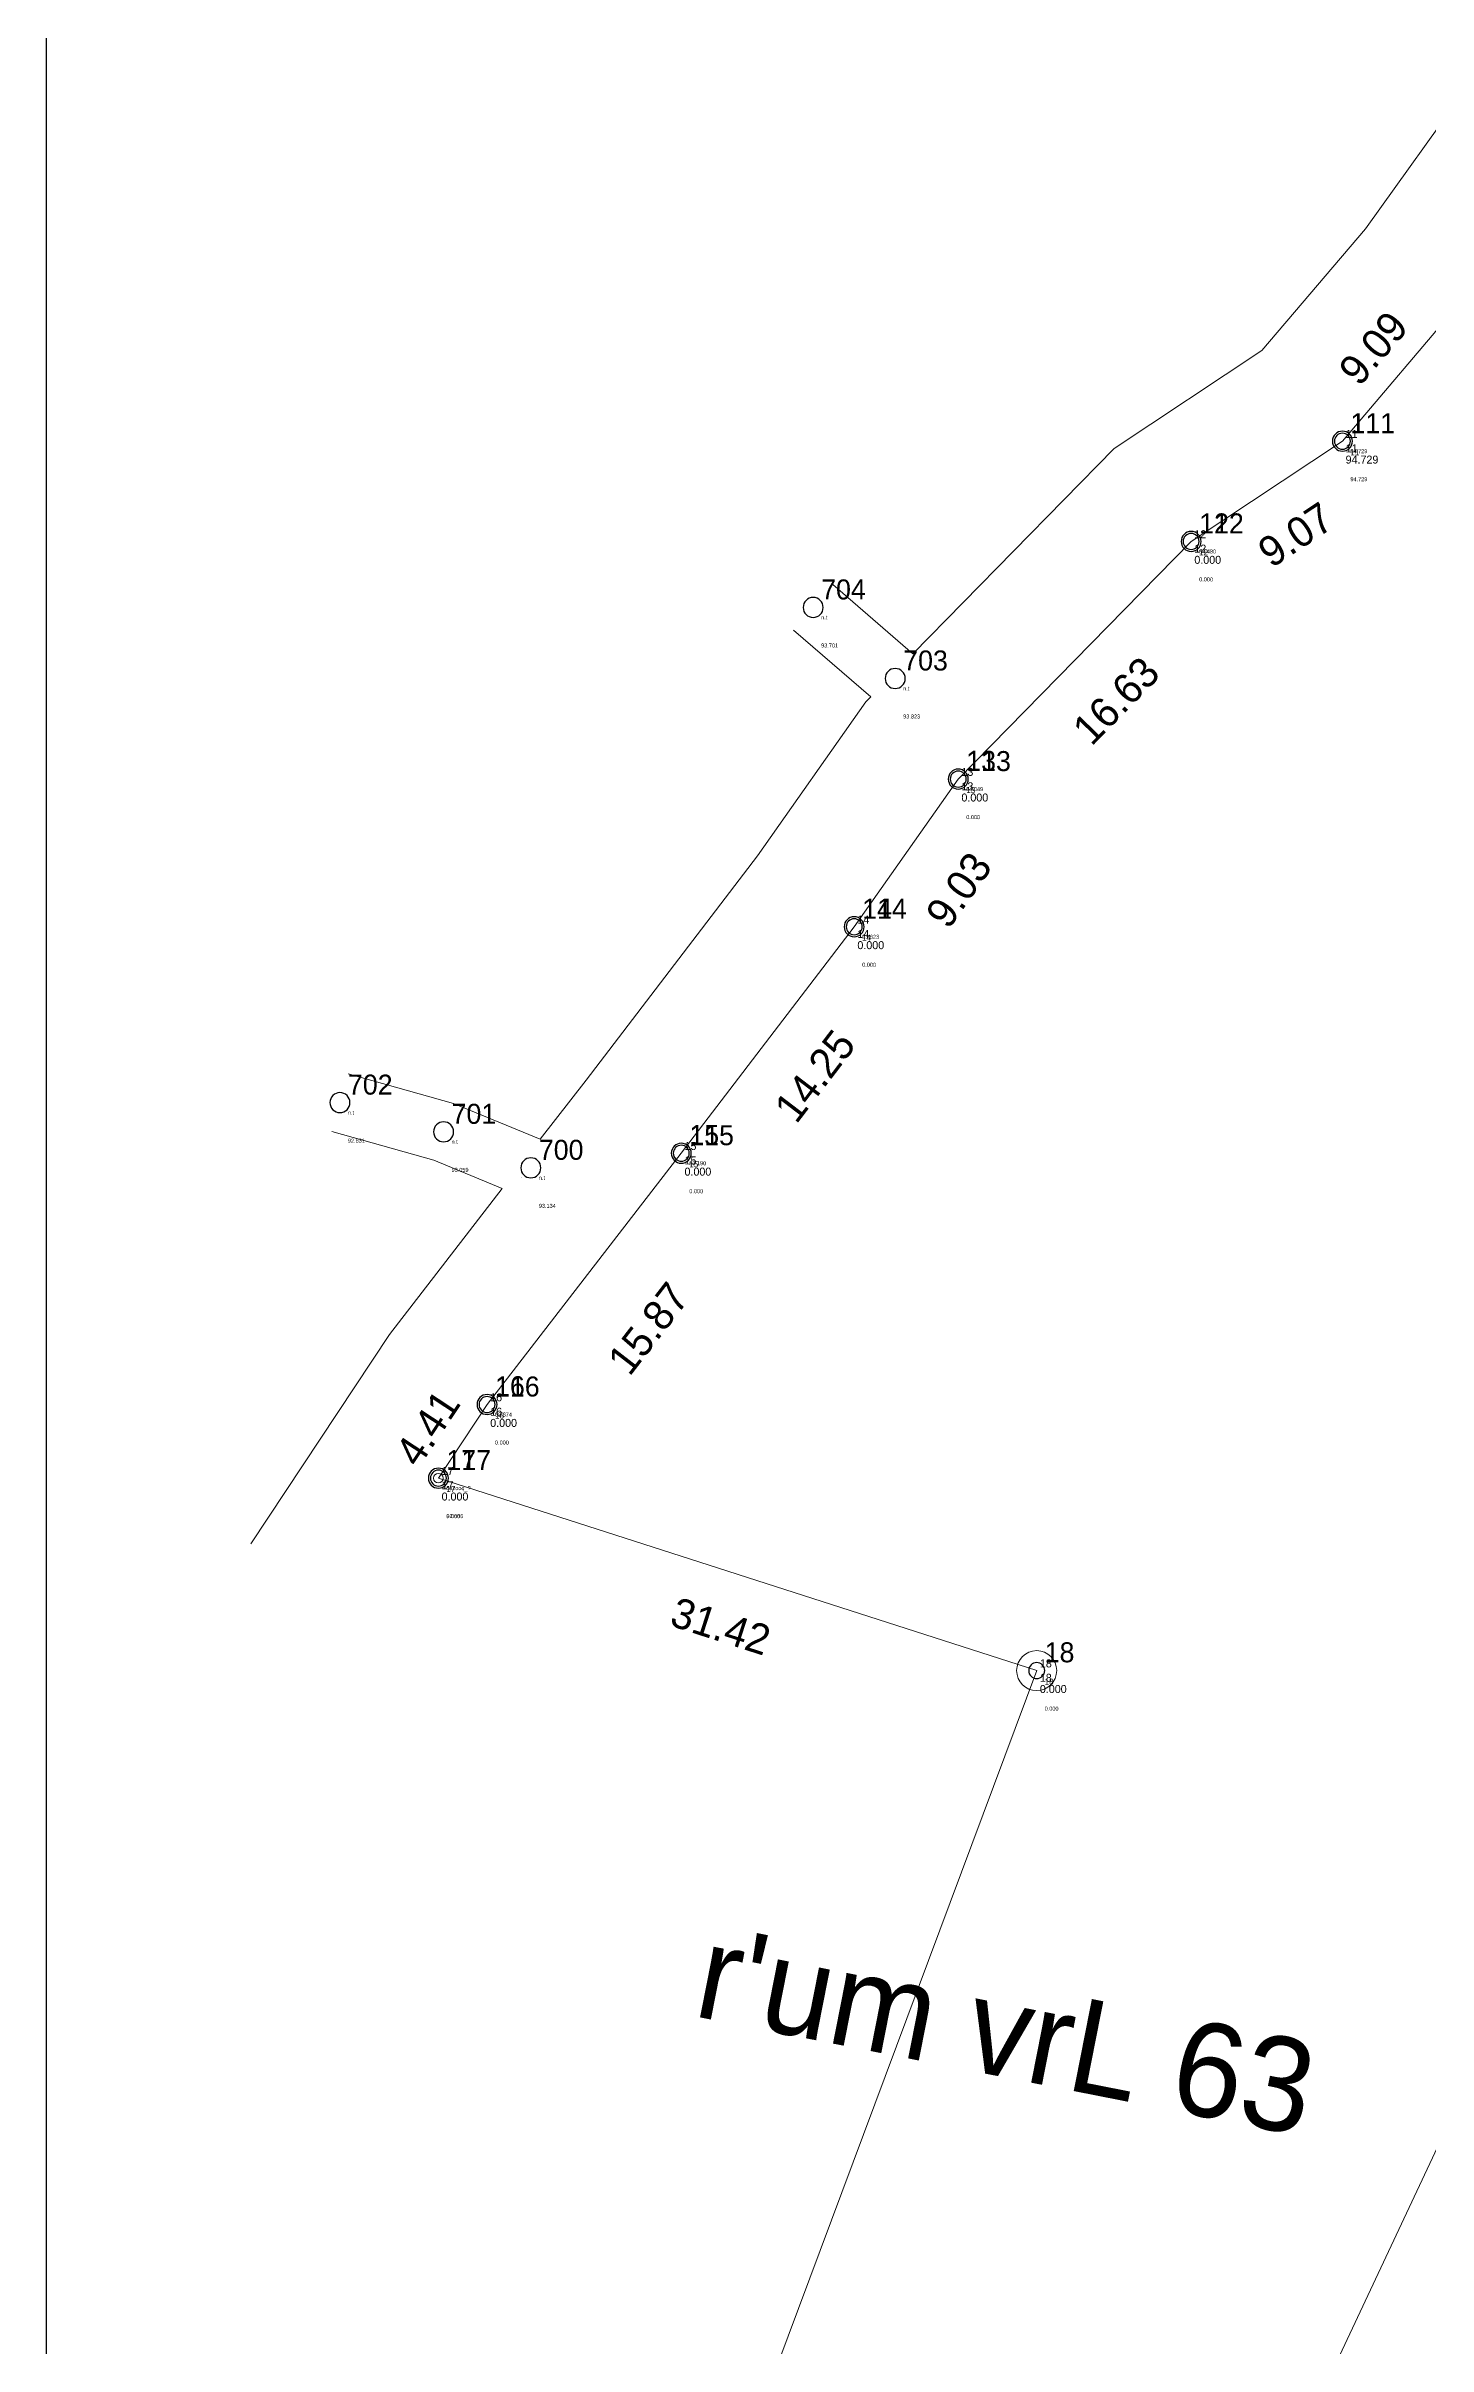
# Model space of a CAD drawing. Header units: metres. Extents: x 151242 to 151572, y 179622 to 180002.
# Drawn here: x 151242.4 to 151311.4, y 179811.9 to 179926.8 of the extents above; entities that cross this region are included whole.
import ezdxf

# ---------------------------------------------------------------- set-up
doc = ezdxf.new("R2010")
doc.units = ezdxf.units.M
doc.layers.get('0').update_dxf_attribs({"linetype": 'CONTINUOUS'})
for name, color, linetype in [('11', 7, 'CONTINUOUS'), ('12', 7, 'CONTINUOUS'), ('13', 7, 'CONTINUOUS'), ('14', 7, 'CONTINUOUS'), ('15', 7, 'CONTINUOUS'), ('16', 7, 'CONTINUOUS'), ('17', 7, 'CONTINUOUS'), ('18', 7, 'CONTINUOUS'), ('DIM', 12, 'CONTINUOUS'), ('DIM6', 2, 'CONTINUOUS'), ('FRAME', 7, 'CONTINUOUS'), ('Layer1', 4, 'CONTINUOUS'), ('LINE', 3, 'CONTINUOUS'), ('Point_Codes', 7, 'CONTINUOUS'), ('Point_Elevations', 7, 'CONTINUOUS'), ('Point_Names', 7, 'CONTINUOUS')]:
    doc.layers.add(name, color=color, linetype=linetype)
doc.styles.add('F1', font='f1.shx', dxfattribs={"height": 0.5})
doc.styles.add('MONOTEXT', font='txt')

# ---------------------------------------------------------------- blocks, each defined once
blk = doc.blocks.new('CIRCLE', base_point=(100, 100))
at = {"color": 0}
for start, end in [(90, 270), (270, 90)]:
    blk.add_arc((100, 100), 100, start, end, dxfattribs=at)
at = {"flags": 1}
for tag in ['NAME', 'FEATURE_CODE']:
    blk.add_attdef(tag, (0, 0), '', height=1, dxfattribs=at)

msp = doc.modelspace()

# ---------------------------------------------------------------- linework, layer by layer
at = {"color": 7}
for centre, start, end in [((151307.17, 179907.07, 94.73), 90, 270), ((151307.17, 179907.07, 94.73), 270, 90), ((151299.61, 179902.06, 94.48), 90, 270), ((151299.61, 179902.06, 94.48), 270, 90), ((151280.72, 179898.76, 93.7), 90, 270), ((151280.72, 179898.76, 93.7), 270, 90), ((151284.82, 179895.21, 93.82), 90, 270), ((151284.82, 179895.21, 93.82), 270, 90), ((151287.97, 179890.18, 94.05), 90, 270), ((151287.97, 179890.18, 94.05), 270, 90), ((151282.77, 179882.8, 93.62), 90, 270), ((151282.77, 179882.8, 93.62), 270, 90), ((151257.07, 179874.01, 92.83), 90, 270), ((151257.07, 179874.01, 92.83), 270, 90), ((151262.25, 179872.55, 93.06), 90, 270), ((151262.25, 179872.55, 93.06), 270, 90), ((151274.13, 179871.48, 93.19), 90, 270), ((151274.13, 179871.48, 93.19), 270, 90), ((151266.61, 179870.75, 93.13), 90, 270), ((151266.61, 179870.75, 93.13), 270, 90), ((151264.42, 179858.92, 92.87), 90, 270), ((151264.42, 179858.92, 92.87), 270, 90), ((151261.99, 179855.24, 92.66), 90, 270), ((151261.99, 179855.24, 92.66), 270, 90)]:
    msp.add_arc(centre, 0.5, start, end, dxfattribs=at)
at = {"layer": 'DIM', "color": 7, "lineweight": 0}
for p, q in [((151308.32, 179917.69), (151313.5, 179924.92)), ((151303.15, 179911.6), (151308.32, 179917.69)), ((151307.17, 179907.07), (151313.06, 179914)), ((151295.77, 179906.71), (151303.15, 179911.6)), ((151285.7, 179896.44), (151295.77, 179906.71)), ((151299.61, 179902.06), (151307.17, 179907.07)), ((151287.97, 179890.18), (151299.61, 179902.06)), ((151277.93, 179886.35), (151283.35, 179894.04)), ((151283.35, 179894.04), (151283.6, 179894.29)), ((151282.77, 179882.8), (151287.97, 179890.18)), ((151269.37, 179875.13), (151277.93, 179886.35)), ((151274.13, 179871.48), (151282.77, 179882.8)), ((151267.08, 179872.18), (151269.37, 179875.13)), ((151264.42, 179858.92), (151274.13, 179871.48)), ((151259.54, 179862.42), (151265.18, 179869.72)), ((151252.62, 179851.96), (151259.54, 179862.42)), ((151261.99, 179855.24), (151264.42, 179858.92)), ((151291.89, 179845.62), (151261.99, 179855.24)), ((151274.5, 179799.07), (151291.89, 179845.62))]:
    msp.add_line(p, q, dxfattribs=at)
at = {"layer": 'DIM6', "color": 7, "lineweight": 0}
msp.add_line((151319.72, 179838.41, 91.3), (151297.26, 179790.61, 91.3), dxfattribs=at)
msp.add_circle((151291.89, 179845.62), 1, dxfattribs=at)
at = {"layer": 'Layer1', "color": 7, "linetype": 'Continuous'}
msp.add_line((151242.38, 180001.74), (151242.38, 179621.74), dxfattribs=at)
at = {"layer": 'LINE', "color": 7, "lineweight": 0}
for p, q in [((151285.7, 179896.44, 93.82), (151281.7, 179899.9, 93.7)), ((151283.6, 179894.29, 93.82), (151279.74, 179897.63, 93.7)), ((151262.74, 179873.97, 93.13), (151257.48, 179875.45, 93.13)), ((151267.08, 179872.18, 93.13), (151262.74, 179873.97, 93.13)), ((151261.76, 179871.13, 93.13), (151256.66, 179872.57, 93.13)), ((151265.18, 179869.72, 93.13), (151261.76, 179871.13, 93.13))]:
    msp.add_line(p, q, dxfattribs=at)
msp.add_circle((151261.99, 179855.24, 92.66), 0.24, dxfattribs=at)

# ---------------------------------------------------------------- block references
at = {"layer": '11', "color": 7}
ref = msp.add_blockref('CIRCLE', (151307.17, 179907.07, 94.73), dxfattribs=dict(at, xscale=0.003999999986262992, yscale=0.003999999986262992, zscale=0.003999999986262992))
ref.add_attrib('NAME', '11', (151307.33, 179907.23, 94.73), dxfattribs={"layer": '0', "height": 0.4})
ref.add_attrib('FEATURE_CODE', '11', (151307.33, 179906.51, 94.73), dxfattribs={"layer": '0', "height": 0.4})
ref.add_attrib('ELEVATION', '94.729', (151307.33, 179905.95, 94.73), dxfattribs={"layer": '0', "height": 0.4})
at = {"layer": '12', "color": 7}
ref = msp.add_blockref('CIRCLE', (151299.61, 179902.06), dxfattribs=dict(at, xscale=0.003999999986262992, yscale=0.003999999986262992, zscale=0.003999999986262992))
ref.add_attrib('NAME', '12', (151299.77, 179902.22), dxfattribs={"layer": '0', "height": 0.4})
ref.add_attrib('FEATURE_CODE', '12', (151299.77, 179901.5), dxfattribs={"layer": '0', "height": 0.4})
ref.add_attrib('ELEVATION', '0.000', (151299.77, 179900.94), dxfattribs={"layer": '0', "height": 0.4})
at = {"layer": '13', "color": 7}
ref = msp.add_blockref('CIRCLE', (151287.97, 179890.18), dxfattribs=dict(at, xscale=0.003999999986262992, yscale=0.003999999986262992, zscale=0.003999999986262992))
ref.add_attrib('NAME', '13', (151288.13, 179890.34), dxfattribs={"layer": '0', "height": 0.4})
ref.add_attrib('FEATURE_CODE', '13', (151288.13, 179889.62), dxfattribs={"layer": '0', "height": 0.4})
ref.add_attrib('ELEVATION', '0.000', (151288.13, 179889.06), dxfattribs={"layer": '0', "height": 0.4})
at = {"layer": '14', "color": 7}
ref = msp.add_blockref('CIRCLE', (151282.77, 179882.8), dxfattribs=dict(at, xscale=0.003999999986262992, yscale=0.003999999986262992, zscale=0.003999999986262992))
ref.add_attrib('NAME', '14', (151282.93, 179882.96), dxfattribs={"layer": '0', "height": 0.4})
ref.add_attrib('FEATURE_CODE', '14', (151282.93, 179882.24), dxfattribs={"layer": '0', "height": 0.4})
ref.add_attrib('ELEVATION', '0.000', (151282.93, 179881.68), dxfattribs={"layer": '0', "height": 0.4})
at = {"layer": '15', "color": 7}
ref = msp.add_blockref('CIRCLE', (151274.13, 179871.48), dxfattribs=dict(at, xscale=0.003999999986262992, yscale=0.003999999986262992, zscale=0.003999999986262992))
ref.add_attrib('NAME', '15', (151274.29, 179871.64), dxfattribs={"layer": '0', "height": 0.4})
ref.add_attrib('FEATURE_CODE', '15', (151274.29, 179870.92), dxfattribs={"layer": '0', "height": 0.4})
ref.add_attrib('ELEVATION', '0.000', (151274.29, 179870.36), dxfattribs={"layer": '0', "height": 0.4})
at = {"layer": '16', "color": 7}
ref = msp.add_blockref('CIRCLE', (151264.42, 179858.92), dxfattribs=dict(at, xscale=0.003999999986262992, yscale=0.003999999986262992, zscale=0.003999999986262992))
ref.add_attrib('NAME', '16', (151264.58, 179859.08), dxfattribs={"layer": '0', "height": 0.4})
ref.add_attrib('FEATURE_CODE', '16', (151264.58, 179858.36), dxfattribs={"layer": '0', "height": 0.4})
ref.add_attrib('ELEVATION', '0.000', (151264.58, 179857.8), dxfattribs={"layer": '0', "height": 0.4})
at = {"layer": '17', "color": 7}
ref = msp.add_blockref('CIRCLE', (151261.99, 179855.24), dxfattribs=dict(at, xscale=0.003999999986262992, yscale=0.003999999986262992, zscale=0.003999999986262992))
ref.add_attrib('NAME', '17', (151262.15, 179855.4), dxfattribs={"layer": '0', "height": 0.4})
ref.add_attrib('FEATURE_CODE', '17', (151262.15, 179854.68), dxfattribs={"layer": '0', "height": 0.4})
ref.add_attrib('ELEVATION', '0.000', (151262.15, 179854.12), dxfattribs={"layer": '0', "height": 0.4})
at = {"layer": '18', "color": 7}
ref = msp.add_blockref('CIRCLE', (151291.89, 179845.62), dxfattribs=dict(at, xscale=0.003999999986262992, yscale=0.003999999986262992, zscale=0.003999999986262992))
ref.add_attrib('NAME', '18', (151292.05, 179845.78), dxfattribs={"layer": '0', "height": 0.4})
ref.add_attrib('FEATURE_CODE', '18', (151292.05, 179845.06), dxfattribs={"layer": '0', "height": 0.4})
ref.add_attrib('ELEVATION', '0.000', (151292.05, 179844.5), dxfattribs={"layer": '0', "height": 0.4})

# ---------------------------------------------------------------- texts
at = {"color": 7, "flags": 1}
for tag, p in [('NAME', (151306.67, 179906.57, 94.73)), ('FEATURE_CODE', (151306.67, 179906.57, 94.73)), ('NAME', (151299.11, 179901.56, 94.48)), ('FEATURE_CODE', (151299.11, 179901.56, 94.48)), ('NAME', (151280.22, 179898.26, 93.7)), ('FEATURE_CODE', (151280.22, 179898.26, 93.7)), ('NAME', (151284.32, 179894.71, 93.82)), ('FEATURE_CODE', (151284.32, 179894.71, 93.82)), ('NAME', (151287.47, 179889.68, 94.05)), ('FEATURE_CODE', (151287.47, 179889.68, 94.05)), ('NAME', (151282.27, 179882.3, 93.62)), ('FEATURE_CODE', (151282.27, 179882.3, 93.62)), ('NAME', (151256.57, 179873.51, 92.83)), ('FEATURE_CODE', (151256.57, 179873.51, 92.83)), ('NAME', (151261.75, 179872.05, 93.06)), ('FEATURE_CODE', (151261.75, 179872.05, 93.06)), ('NAME', (151273.63, 179870.98, 93.19)), ('FEATURE_CODE', (151273.63, 179870.98, 93.19)), ('NAME', (151266.11, 179870.25, 93.13)), ('FEATURE_CODE', (151266.11, 179870.25, 93.13)), ('NAME', (151263.92, 179858.42, 92.87)), ('FEATURE_CODE', (151263.92, 179858.42, 92.87)), ('NAME', (151261.49, 179854.74, 92.66)), ('FEATURE_CODE', (151261.49, 179854.74, 92.66))]:
    msp.add_attdef(tag, p, '', height=0.005, dxfattribs=at)
at = {"layer": 'DIM6', "color": 7, "lineweight": 0, "char_height": 1.5, "attachment_point": 5}
for s, insert, rotation in [('\\A1;9.09', (151308.72, 179911.72), 49.6686), ('\\A1;9.07', (151304.84, 179902.39), 33.5629), ('\\A1;16.63', (151295.86, 179894.1), 45.5641), ('\\A1;9.03', (151288, 179884.64), 54.8137), ('\\A1;14.25', (151280.81, 179875.34), 52.6562), ('\\A1;15.87', (151272.49, 179862.72), 52.2963), ('\\A1;4.41', (151261.45, 179857.75), 56.5016), ('\\A1;31.42', (151276.1, 179847.83), 342.1522)]:
    msp.add_mtext(s, dxfattribs=dict(at, insert=insert, rotation=rotation))
at = {"layer": 'FRAME', "color": 7, "style": 'F1'}
msp.add_text("r'um vrL 63", height=4.6875, rotation=348.85, dxfattribs=at).set_placement((151274.64, 179828.37))
at = {"layer": 'Point_Codes', "color": 7, "style": 'MONOTEXT'}
for s, p in [('n.t', (151281.12, 179898.16, 93.7)), ('n.t', (151285.22, 179894.61, 93.82)), ('n.t', (151257.47, 179873.41, 92.83)), ('n.t', (151262.65, 179871.95, 93.06)), ('n.t', (151267.01, 179870.15, 93.13)), ('5azooq_?', (151262.39, 179854.64, 92.66))]:
    msp.add_text(s, height=0.2, dxfattribs=at).set_placement(p)
at = {"layer": 'Point_Codes', "color": 7, "char_height": 0.3, "attachment_point": 1, "style": 'MONOTEXT'}
for s, insert in [('11', (151307.57, 179906.67, 94.73)), ('12', (151300.01, 179901.66)), ('13', (151288.37, 179889.78)), ('14', (151283.17, 179882.4)), ('15', (151274.53, 179871.08)), ('16', (151264.82, 179858.52)), ('17', (151262.39, 179854.84)), ('18', (151292.29, 179845.22))]:
    msp.add_mtext(s, dxfattribs=dict(at, insert=insert))
at = {"layer": 'Point_Elevations', "color": 7, "style": 'MONOTEXT'}
for s, p in [('94.729', (151307.57, 179906.47, 94.73)), ('94.480', (151300.01, 179901.46, 94.48)), ('93.701', (151281.12, 179896.76, 93.7)), ('93.823', (151285.22, 179893.21, 93.82)), ('94.049', (151288.37, 179889.58, 94.05)), ('93.623', (151283.17, 179882.2, 93.62)), ('92.831', (151257.47, 179872.01, 92.83)), ('93.059', (151262.65, 179870.55, 93.06)), ('93.190', (151274.53, 179870.88, 93.19)), ('93.134', (151267.01, 179868.75, 93.13)), ('92.874', (151264.82, 179858.32, 92.87)), ('92.656', (151262.39, 179853.24, 92.66))]:
    msp.add_text(s, height=0.2, dxfattribs=at).set_placement(p)
at = {"layer": 'Point_Elevations', "color": 7, "char_height": 0.2, "attachment_point": 1, "style": 'MONOTEXT'}
for s, insert in [('94.729', (151307.57, 179905.27, 94.73)), ('0.000', (151300.01, 179900.26)), ('0.000', (151288.37, 179888.38)), ('0.000', (151283.17, 179881)), ('0.000', (151274.53, 179869.68)), ('0.000', (151264.82, 179857.12)), ('0.000', (151262.39, 179853.44)), ('0.000', (151292.29, 179843.82))]:
    msp.add_mtext(s, dxfattribs=dict(at, insert=insert))
at = {"layer": 'Point_Names', "color": 7, "style": 'MONOTEXT'}
for s, p in [('111', (151307.57, 179907.47, 94.73)), ('112', (151300.01, 179902.46, 94.48)), ('704', (151281.12, 179899.16, 93.7)), ('703', (151285.22, 179895.61, 93.82)), ('113', (151288.37, 179890.58, 94.05)), ('114', (151283.17, 179883.2, 93.62)), ('702', (151257.47, 179874.41, 92.83)), ('701', (151262.65, 179872.95, 93.06)), ('115', (151274.53, 179871.88, 93.19)), ('700', (151267.01, 179871.15, 93.13)), ('116', (151264.82, 179859.32, 92.87)), ('117', (151262.39, 179855.64, 92.66))]:
    msp.add_text(s, height=1, dxfattribs=at).set_placement(p)
at = {"layer": 'Point_Names', "color": 7, "char_height": 1, "width": 1, "attachment_point": 7, "style": 'MONOTEXT'}
for s, insert in [('11', (151307.57, 179907.47, 94.73)), ('12', (151300.01, 179902.46)), ('13', (151288.37, 179890.58)), ('14', (151283.17, 179883.2)), ('15', (151274.53, 179871.88)), ('16', (151264.82, 179859.32)), ('17', (151262.39, 179855.64)), ('18', (151292.29, 179846.02))]:
    msp.add_mtext(s, dxfattribs=dict(at, insert=insert))

doc.saveas('drawing.dxf')
